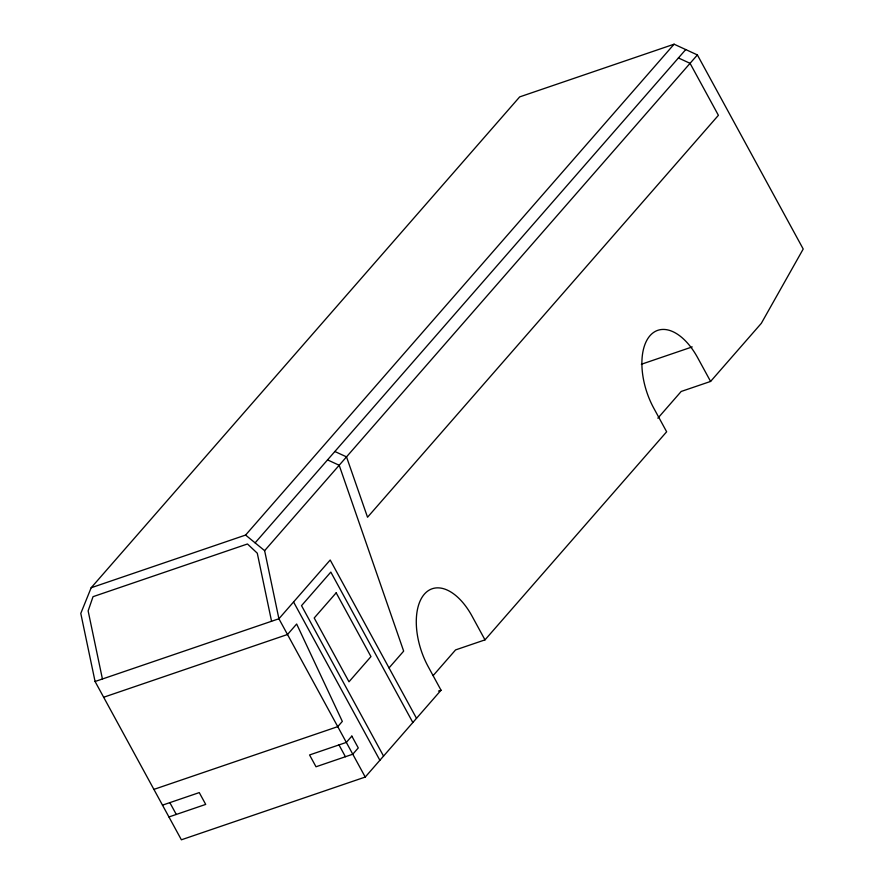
<?xml version="1.0" encoding="UTF-8"?>
<svg xmlns="http://www.w3.org/2000/svg" width="884" height="884" viewBox="0 0 884 884"><rect width="100%" height="100%" fill="white"/><g stroke="black" fill="none" stroke-linecap="round" stroke-linejoin="round"><path stroke-width="1.33" d="M657.862 418.187L681.177 391.468L710.592 381.435L761.323 323.323L803.213 249.023L697.388 54.93L674.094 44.2L519.67 96.897L91.162 587.761L80.787 613.408L95.074 681.498L181.386 839.8L365.236 777.058L441.039 690.216L428.165 666.591A55.615 30.332 71.2 0 1 424.364 594.159A55.615 30.332 71.2 0 1 472.111 616.236L484.996 639.872L455.58 649.906L433.149 675.597M91.162 587.761L245.597 535.063L674.094 44.2M255.111 542.864L685.741 49.57M365.236 777.058L278.913 618.756L264.625 550.666L697.388 54.93M389.026 667.917L403.668 651.132L339.191 465.26L327.544 459.89M484.996 639.872L666.646 431.779L653.762 408.154A55.615 30.332 71.2 0 1 649.972 335.721A55.615 30.332 71.2 0 1 697.708 357.81L710.592 381.435M641.364 364.263L692.216 346.915M95.074 681.498L278.913 618.756L330.196 560.014L416.508 718.327M103.66 697.244L287.51 634.502L296.659 624.016L342.329 721.41L337.743 726.648L153.904 789.39M438.486 691.089L441.039 690.216M162.49 805.147L199.265 792.594L205.707 804.407L168.932 816.96M678.415 57.957L690.061 63.328L718.405 115.307L367.534 517.239L346.517 456.873L334.87 451.503M245.597 535.063L264.625 550.666M412.839 722.515L330.826 572.092L301.521 605.65L383.546 756.085M293.565 601.971L379.877 760.273M338.981 744.914L345.423 756.726M169.85 802.639L176.292 814.451M271.565 621.264L257.277 553.185L247.465 543.98L93.03 596.678L88.135 610.899L102.422 678.978M336.174 592.821L314.207 617.993L348.992 681.785L370.96 656.613L336.174 592.821M351.832 736.107L346.34 742.405L309.566 754.958L316.008 766.771L352.782 754.218L358.274 747.93L351.832 736.107"/></g></svg>
